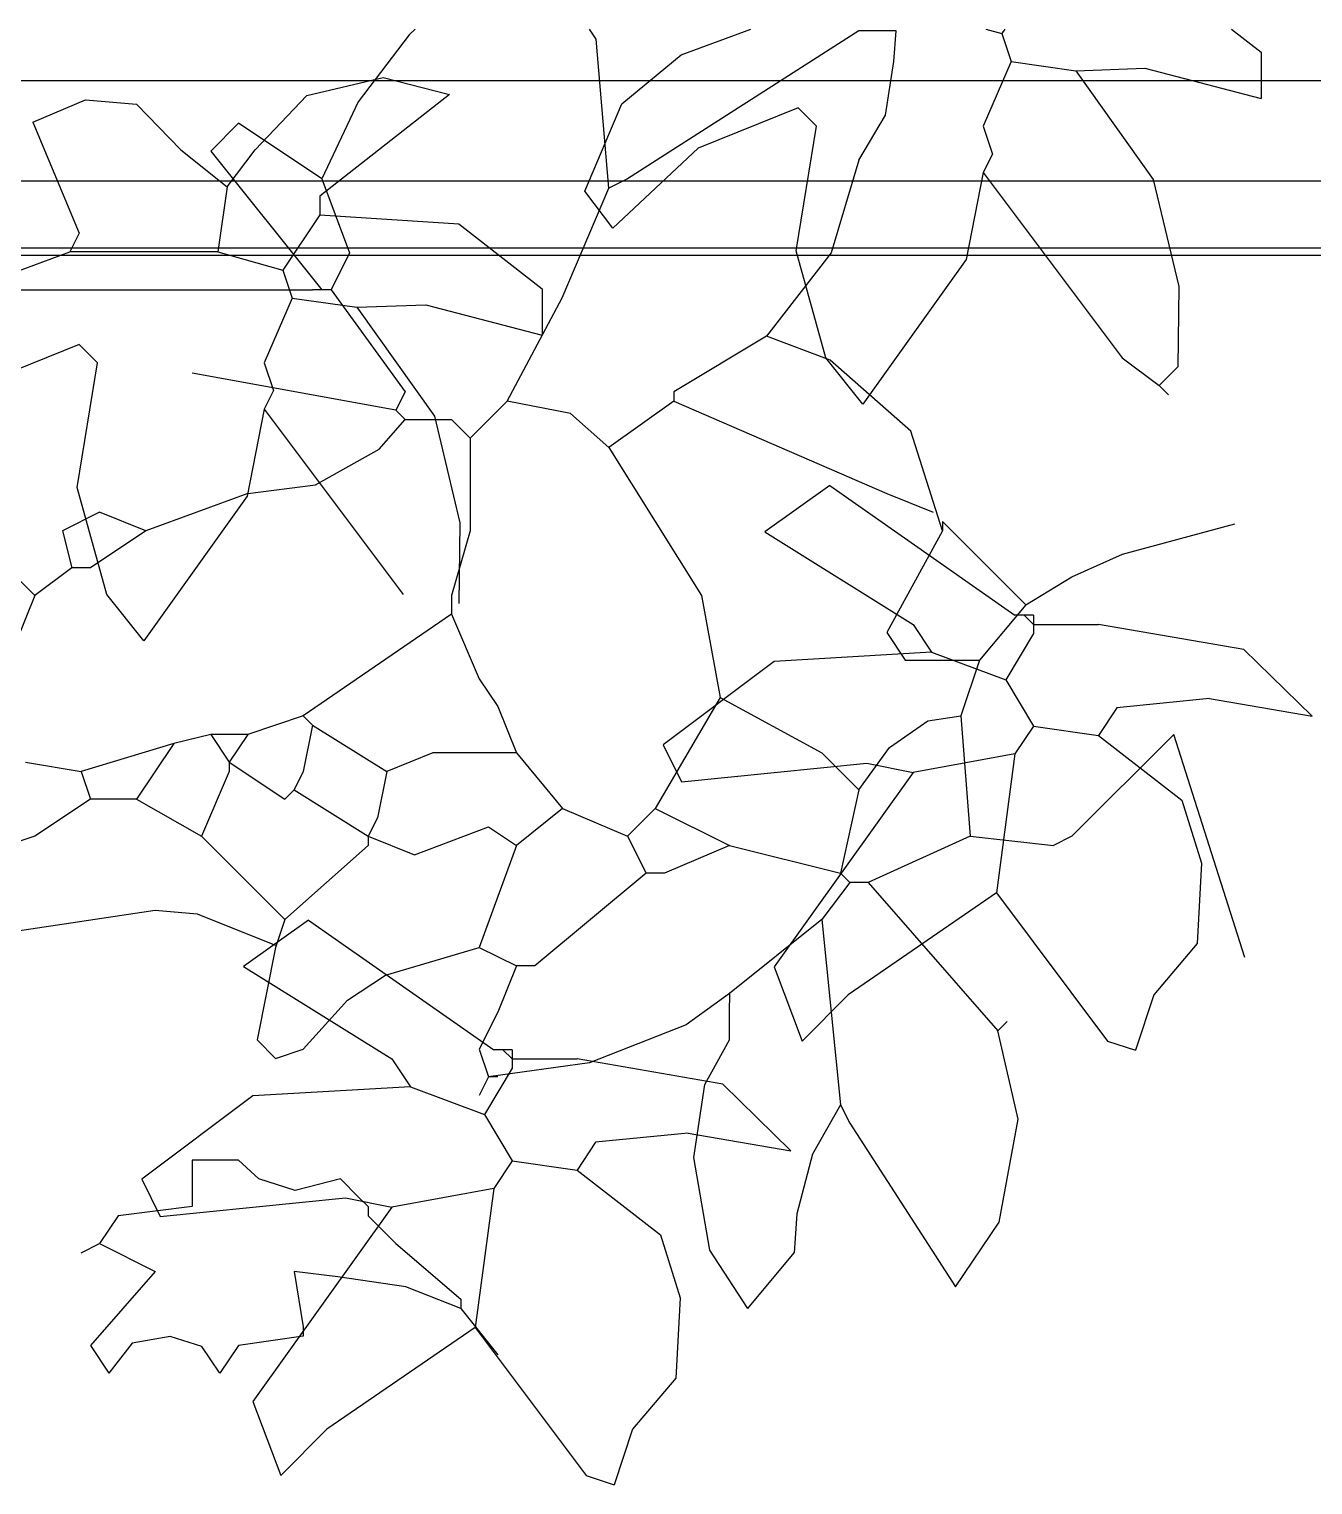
# Model space of a CAD drawing. Header units: millimetres. Extents: x 182 to 305, y 81 to 164.
# Drawn here: x 262.9784 to 263.1703, y 109.4327 to 109.6503 of the extents above; entities that cross this region are included whole.
import ezdxf

# ---------------------------------------------------------------- set-up
doc = ezdxf.new("R2010")
doc.units = ezdxf.units.MM
for name, color, linetype in [('86', 7, 'Continuous'), ('LF', 7, 'Continuous'), ('TIERRA', 7, 'Continuous')]:
    doc.layers.add(name, color=color, linetype=linetype)

msp = doc.modelspace()

# ---------------------------------------------------------------- linework, layer by layer
at = {"layer": '86', "color": 252}
for p, q in [((263.035205, 109.649446, -45.100158), (263.027579, 109.63946, -45.100158)), ((263.035205, 109.649446, -45.100158), (263.027579, 109.63946, -45.100158)), ((263.03613, 109.650307, -45.100158), (263.035205, 109.649446, -45.100158)), ((263.03613, 109.650307, -45.100158), (263.035205, 109.649446, -45.100158)), ((263.063164, 109.64878, -45.100158), (263.062173, 109.650307, -45.100158)), ((263.063164, 109.64878, -45.100158), (263.062173, 109.650307, -45.100158)), ((263.065074, 109.626551, -45.100158), (263.063164, 109.64878, -45.100158)), ((263.065074, 109.626551, -45.100158), (263.063164, 109.64878, -45.100158)), ((263.102434, 109.650071, -45.100158), (263.067843, 109.627933, -45.100158)), ((263.102434, 109.650071, -45.100158), (263.067843, 109.627933, -45.100158)), ((263.075876, 109.646483, -45.100158), (263.086261, 109.650307, -45.100158)), ((263.075876, 109.646483, -45.100158), (263.086261, 109.650307, -45.100158)), ((263.107971, 109.650071, -45.100158), (263.102434, 109.650071, -45.100158)), ((263.107971, 109.650071, -45.100158), (263.102434, 109.650071, -45.100158)), ((263.107646, 109.645451, -45.100158), (263.107971, 109.650071, -45.100158)), ((263.107646, 109.645451, -45.100158), (263.107971, 109.650071, -45.100158)), ((263.121398, 109.650307, -45.100158), (263.123766, 109.649631, -45.100158)), ((263.121398, 109.650307, -45.100158), (263.123766, 109.649631, -45.100158)), ((263.124218, 109.650307, -45.100158), (263.123766, 109.649631, -45.100158)), ((263.124218, 109.650307, -45.100158), (263.123766, 109.649631, -45.100158)), ((263.123766, 109.649631, -45.100158), (263.125153, 109.645479, -45.100158)), ((263.123766, 109.649631, -45.100158), (263.125153, 109.645479, -45.100158)), ((263.158086, 109.650307, -45.100158), (263.162515, 109.646862, -45.100158)), ((263.158086, 109.650307, -45.100158), (263.162515, 109.646862, -45.100158)), ((263.06698, 109.63916, -45.100158), (263.075876, 109.646483, -45.100158)), ((263.06698, 109.63916, -45.100158), (263.075876, 109.646483, -45.100158)), ((263.162515, 109.646862, -45.100158), (263.162515, 109.639945, -45.100158)), ((263.162515, 109.646862, -45.100158), (263.162515, 109.639945, -45.100158)), ((263.106375, 109.637463, -45.100158), (263.107646, 109.645451, -45.100158)), ((263.106375, 109.637463, -45.100158), (263.107646, 109.645451, -45.100158)), ((263.125153, 109.645479, -45.100158), (263.121001, 109.635794, -45.100158)), ((263.125153, 109.645479, -45.100158), (263.121001, 109.635794, -45.100158)), ((263.125153, 109.645479, -45.100158), (263.134838, 109.644097, -45.100158)), ((263.125153, 109.645479, -45.100158), (263.134838, 109.644097, -45.100158)), ((263.134839, 109.644097, -45.100158), (263.145141, 109.644486, -45.100158)), ((263.134839, 109.644097, -45.100158), (263.145141, 109.644486, -45.100158)), ((263.145141, 109.644486, -45.100158), (263.162515, 109.639945, -45.100158)), ((263.145141, 109.644486, -45.100158), (263.162515, 109.639945, -45.100158)), ((263.019922, 109.640407, -45.100158), (263.03136, 109.64307, -45.100158)), ((263.019922, 109.640407, -45.100158), (263.03136, 109.64307, -45.100158)), ((263.03136, 109.64307, -45.100158), (263.041249, 109.640554, -45.100158)), ((263.03136, 109.64307, -45.100158), (263.041249, 109.640554, -45.100158)), ((263.134839, 109.644096, -45.100158), (263.146412, 109.627843, -45.100158)), ((263.134839, 109.644096, -45.100158), (263.146412, 109.627843, -45.100158)), ((263.012189, 109.632251, -45.100158), (263.019922, 109.640407, -45.100158)), ((263.012189, 109.632251, -45.100158), (263.019922, 109.640407, -45.100158)), ((263.041249, 109.640554, -45.100158), (263.021878, 109.625335, -45.100158)), ((263.041249, 109.640554, -45.100158), (263.021878, 109.625335, -45.100158)), ((262.978977, 109.636403, -45.100158), (262.986879, 109.639741, -45.100158)), ((262.978977, 109.636403, -45.100158), (262.986879, 109.639741, -45.100158)), ((262.986879, 109.639741, -45.100158), (262.994504, 109.639075, -45.100158)), ((262.986879, 109.639741, -45.100158), (262.994504, 109.639075, -45.100158)), ((262.994504, 109.639075, -45.100158), (263.001121, 109.632251, -45.100158)), ((262.994504, 109.639075, -45.100158), (263.001121, 109.632251, -45.100158)), ((263.027579, 109.63946, -45.100158), (263.022177, 109.627933, -45.100158)), ((263.027579, 109.63946, -45.100158), (263.022177, 109.627933, -45.100158)), ((263.061495, 109.626105, -45.100158), (263.06698, 109.63916, -45.100158)), ((263.061495, 109.626105, -45.100158), (263.06698, 109.63916, -45.100158)), ((263.093324, 109.63856, -45.100158), (263.078418, 109.632503, -45.100158)), ((263.093324, 109.63856, -45.100158), (263.078418, 109.632503, -45.100158)), ((263.093324, 109.638559, -45.100158), (263.096093, 109.635794, -45.100158)), ((263.093324, 109.638559, -45.100158), (263.096093, 109.635794, -45.100158)), ((262.978977, 109.636403, -45.100158), (262.985898, 109.619797, -45.100158)), ((262.978977, 109.636403, -45.100158), (262.985898, 109.619797, -45.100158)), ((263.009723, 109.636236, -45.100158), (263.005571, 109.632085, -45.100158)), ((263.009723, 109.636236, -45.100158), (263.005571, 109.632085, -45.100158)), ((263.022177, 109.627933, -45.100158), (263.009723, 109.636236, -45.100158)), ((263.022177, 109.627933, -45.100158), (263.009723, 109.636236, -45.100158)), ((263.093034, 109.617192, -45.100158), (263.096093, 109.635794, -45.100158)), ((263.093034, 109.617192, -45.100158), (263.096093, 109.635794, -45.100158)), ((263.102436, 109.630702, -45.100158), (263.106375, 109.637463, -45.100158)), ((263.102436, 109.630702, -45.100158), (263.106375, 109.637463, -45.100158)), ((263.121001, 109.635794, -45.100158), (263.122384, 109.631643, -45.100158)), ((263.121001, 109.635794, -45.100158), (263.122384, 109.631643, -45.100158)), ((263.001121, 109.632251, -45.100158), (263.008038, 109.626717, -45.100158)), ((263.001121, 109.632251, -45.100158), (263.008038, 109.626717, -45.100158)), ((263.005571, 109.632085, -45.100158), (263.022177, 109.611328, -45.100158)), ((263.005571, 109.632085, -45.100158), (263.022177, 109.611328, -45.100158)), ((263.008038, 109.626717, -45.100158), (263.012189, 109.632251, -45.100158)), ((263.008038, 109.626717, -45.100158), (263.012189, 109.632251, -45.100158)), ((263.078418, 109.632503, -45.100158), (263.065646, 109.620571, -45.100158)), ((263.078418, 109.632503, -45.100158), (263.065646, 109.620571, -45.100158)), ((263.122384, 109.631643, -45.100158), (263.121001, 109.628874, -45.100158)), ((263.122384, 109.631643, -45.100158), (263.121001, 109.628874, -45.100158)), ((263.102436, 109.630702, -45.100158), (263.098285, 109.616862, -45.100158)), ((263.102436, 109.630702, -45.100158), (263.098285, 109.616862, -45.100158)), ((263.022177, 109.627933, -45.100158), (263.026329, 109.616862, -45.100158)), ((263.022177, 109.627933, -45.100158), (263.026329, 109.616862, -45.100158)), ((263.067843, 109.627933, -45.100158), (263.065074, 109.626551, -45.100158)), ((263.067843, 109.627933, -45.100158), (263.065074, 109.626551, -45.100158)), ((263.121001, 109.628873, -45.100158), (263.118452, 109.61586, -45.100158)), ((263.121001, 109.628873, -45.100158), (263.118452, 109.61586, -45.100158)), ((263.121001, 109.628874, -45.100158), (263.141758, 109.601196, -45.100158)), ((263.121001, 109.628874, -45.100158), (263.141758, 109.601196, -45.100158)), ((263.146412, 109.627843, -45.100158), (263.150224, 109.611866, -45.100158)), ((263.146412, 109.627843, -45.100158), (263.150224, 109.611866, -45.100158)), ((263.008038, 109.626717, -45.100158), (263.006655, 109.617032, -45.100158)), ((263.008038, 109.626717, -45.100158), (263.006655, 109.617032, -45.100158)), ((263.021878, 109.625335, -45.100158), (263.021878, 109.622566, -45.100158)), ((263.021878, 109.625335, -45.100158), (263.021878, 109.622566, -45.100158)), ((263.058081, 109.610169, -45.100158), (263.065074, 109.626551, -45.100158)), ((263.058081, 109.610169, -45.100158), (263.065074, 109.626551, -45.100158)), ((263.065646, 109.620571, -45.100158), (263.061495, 109.626105, -45.100158)), ((263.065646, 109.620571, -45.100158), (263.061495, 109.626105, -45.100158)), ((263.021878, 109.622566, -45.100158), (263.01634, 109.614263, -45.100158)), ((263.021878, 109.622566, -45.100158), (263.01634, 109.614263, -45.100158)), ((263.021878, 109.622566, -45.100158), (263.042635, 109.621183, -45.100158)), ((263.021878, 109.622566, -45.100158), (263.042635, 109.621183, -45.100158)), ((263.042635, 109.621183, -45.100158), (263.05509, 109.611494, -45.100158)), ((263.042635, 109.621183, -45.100158), (263.05509, 109.611494, -45.100158)), ((262.985898, 109.619797, -45.100158), (262.984516, 109.617032, -45.100158)), ((262.985898, 109.619797, -45.100158), (262.984516, 109.617032, -45.100158)), ((262.968451, 109.611116, -45.100158), (262.984516, 109.617032, -45.100158)), ((262.968451, 109.611116, -45.100158), (262.984516, 109.617032, -45.100158)), ((263.006655, 109.617032, -45.100158), (262.984516, 109.617032, -45.100158)), ((263.006655, 109.617032, -45.100158), (262.984516, 109.617032, -45.100158)), ((263.006655, 109.617032, -45.100158), (263.01634, 109.614263, -45.100158)), ((263.006655, 109.617032, -45.100158), (263.01634, 109.614263, -45.100158)), ((263.026329, 109.616862, -45.100158), (263.02356, 109.611328, -45.100158)), ((263.026329, 109.616862, -45.100158), (263.02356, 109.611328, -45.100158)), ((263.098285, 109.616862, -45.100158), (263.0886, 109.604408, -45.100158)), ((263.098285, 109.616862, -45.100158), (263.0886, 109.604408, -45.100158)), ((263.097475, 109.601196, -45.100158), (263.093034, 109.617192, -45.100158)), ((263.097475, 109.601196, -45.100158), (263.093034, 109.617192, -45.100158)), ((263.01634, 109.614263, -45.100158), (263.017727, 109.610112, -45.100158)), ((263.01634, 109.614263, -45.100158), (263.017727, 109.610112, -45.100158)), ((263.118452, 109.61586, -45.100158), (263.103012, 109.594278, -45.100158)), ((263.118452, 109.61586, -45.100158), (263.103012, 109.594278, -45.100158)), ((263.150224, 109.611866, -45.100158), (263.150061, 109.599814, -45.100158)), ((263.150224, 109.611866, -45.100158), (263.150061, 109.599814, -45.100158)), ((262.97596, 109.611328, -45.100158), (263.020795, 109.611328, -45.100158)), ((262.97596, 109.611328, -45.100158), (263.020795, 109.611328, -45.100158)), ((263.017727, 109.610112, -45.100158), (263.013576, 109.600426, -45.100158)), ((263.017727, 109.610112, -45.100158), (263.013576, 109.600426, -45.100158)), ((263.017727, 109.610112, -45.100158), (263.027412, 109.608729, -45.100158)), ((263.017727, 109.610112, -45.100158), (263.027412, 109.608729, -45.100158)), ((263.022177, 109.611328, -45.100158), (263.020795, 109.611328, -45.100158)), ((263.022177, 109.611328, -45.100158), (263.020795, 109.611328, -45.100158)), ((263.02356, 109.611328, -45.100158), (263.022177, 109.611328, -45.100158)), ((263.02356, 109.611328, -45.100158), (263.022177, 109.611328, -45.100158)), ((263.02356, 109.611328, -45.100158), (263.034631, 109.596105, -45.100158)), ((263.02356, 109.611328, -45.100158), (263.034631, 109.596105, -45.100158)), ((263.049855, 109.594722, -45.100158), (263.058081, 109.610169, -45.100158)), ((263.049855, 109.594722, -45.100158), (263.058081, 109.610169, -45.100158)), ((263.05509, 109.611494, -45.100158), (263.05509, 109.604578, -45.100158)), ((263.05509, 109.611494, -45.100158), (263.05509, 109.604578, -45.100158)), ((263.027413, 109.60873, -45.100158), (263.037715, 109.609118, -45.100158)), ((263.027413, 109.60873, -45.100158), (263.037715, 109.609118, -45.100158)), ((263.027414, 109.608729, -45.100158), (263.038986, 109.592476, -45.100158)), ((263.027414, 109.608729, -45.100158), (263.038986, 109.592476, -45.100158)), ((263.037715, 109.609118, -45.100158), (263.05509, 109.604578, -45.100158)), ((263.037715, 109.609118, -45.100158), (263.05509, 109.604578, -45.100158)), ((262.985898, 109.603192, -45.100158), (262.970993, 109.597136, -45.100158)), ((262.985898, 109.603192, -45.100158), (262.970993, 109.597136, -45.100158)), ((262.985898, 109.603191, -45.100158), (262.988667, 109.600426, -45.100158)), ((262.985898, 109.603191, -45.100158), (262.988667, 109.600426, -45.100158)), ((263.0886, 109.604408, -45.100158), (263.074763, 109.596105, -45.100158)), ((263.0886, 109.604408, -45.100158), (263.074763, 109.596105, -45.100158)), ((263.098114, 109.600849, -45.100158), (263.0886, 109.604408, -45.100158)), ((263.098114, 109.600849, -45.100158), (263.0886, 109.604408, -45.100158)), ((263.103009, 109.59428, -45.100158), (263.097475, 109.601196, -45.100158)), ((263.103009, 109.59428, -45.100158), (263.097475, 109.601196, -45.100158)), ((263.110188, 109.590197, -45.100158), (263.098114, 109.600849, -45.100158)), ((263.110188, 109.590197, -45.100158), (263.098114, 109.600849, -45.100158)), ((263.141758, 109.601196, -45.100158), (263.147292, 109.597045, -45.100158)), ((263.141758, 109.601196, -45.100158), (263.147292, 109.597045, -45.100158)), ((262.985608, 109.581824, -45.100158), (262.988667, 109.600426, -45.100158)), ((262.985608, 109.581824, -45.100158), (262.988667, 109.600426, -45.100158)), ((263.033249, 109.59334, -45.100158), (263.002802, 109.598874, -45.100158)), ((263.033249, 109.59334, -45.100158), (263.002802, 109.598874, -45.100158)), ((263.013576, 109.600426, -45.100158), (263.014958, 109.596275, -45.100158)), ((263.013576, 109.600426, -45.100158), (263.014958, 109.596275, -45.100158)), ((263.150061, 109.599814, -45.100158), (263.147292, 109.597045, -45.100158)), ((263.150061, 109.599814, -45.100158), (263.147292, 109.597045, -45.100158)), ((263.147292, 109.597045, -45.100158), (263.148675, 109.595662, -45.100158)), ((263.147292, 109.597045, -45.100158), (263.148675, 109.595662, -45.100158)), ((263.014958, 109.596275, -45.100158), (263.013576, 109.593506, -45.100158)), ((263.014958, 109.596275, -45.100158), (263.013576, 109.593506, -45.100158)), ((263.034631, 109.596105, -45.100158), (263.033249, 109.59334, -45.100158)), ((263.034631, 109.596105, -45.100158), (263.033249, 109.59334, -45.100158)), ((263.049855, 109.594722, -45.100158), (263.044317, 109.589188, -45.100158)), ((263.049855, 109.594722, -45.100158), (263.044317, 109.589188, -45.100158)), ((263.059352, 109.59286, -45.100158), (263.049855, 109.594722, -45.100158)), ((263.059352, 109.59286, -45.100158), (263.049855, 109.594722, -45.100158)), ((263.074763, 109.594722, -45.100158), (263.065074, 109.587802, -45.100158)), ((263.074763, 109.594722, -45.100158), (263.065074, 109.587802, -45.100158)), ((263.074763, 109.596105, -45.100158), (263.074763, 109.594722, -45.100158)), ((263.074763, 109.596105, -45.100158), (263.074763, 109.594722, -45.100158)), ((263.074763, 109.594722, -45.100158), (263.106588, 109.580886, -45.100158)), ((263.074763, 109.594722, -45.100158), (263.106588, 109.580886, -45.100158)), ((263.013575, 109.593505, -45.100158), (263.011026, 109.580493, -45.100158)), ((263.013575, 109.593505, -45.100158), (263.011026, 109.580493, -45.100158)), ((263.013576, 109.593506, -45.100158), (263.034332, 109.565828, -45.100158)), ((263.013576, 109.593506, -45.100158), (263.034332, 109.565828, -45.100158)), ((263.033249, 109.59334, -45.100158), (263.034631, 109.591953, -45.100158)), ((263.033249, 109.59334, -45.100158), (263.034631, 109.591953, -45.100158)), ((263.038986, 109.592476, -45.100158), (263.042798, 109.576499, -45.100158)), ((263.038986, 109.592476, -45.100158), (263.042798, 109.576499, -45.100158)), ((263.065074, 109.587802, -45.100158), (263.059352, 109.59286, -45.100158)), ((263.065074, 109.587802, -45.100158), (263.059352, 109.59286, -45.100158)), ((263.030756, 109.587535, -45.100158), (263.034631, 109.591953, -45.100158)), ((263.030756, 109.587535, -45.100158), (263.034631, 109.591953, -45.100158)), ((263.034631, 109.591953, -45.100158), (263.041552, 109.591953, -45.100158)), ((263.034631, 109.591953, -45.100158), (263.041552, 109.591953, -45.100158)), ((263.041552, 109.591953, -45.100158), (263.044317, 109.589188, -45.100158)), ((263.041552, 109.591953, -45.100158), (263.044317, 109.589188, -45.100158)), ((263.114891, 109.575348, -45.100158), (263.110188, 109.590197, -45.100158)), ((263.114891, 109.575348, -45.100158), (263.110188, 109.590197, -45.100158)), ((263.044317, 109.589188, -45.100158), (263.044317, 109.575348, -45.100158)), ((263.044317, 109.589188, -45.100158), (263.044317, 109.575348, -45.100158)), ((263.065074, 109.587802, -45.100158), (263.078915, 109.565662, -45.100158)), ((263.065074, 109.587802, -45.100158), (263.078915, 109.565662, -45.100158)), ((263.021225, 109.582209, -45.100158), (263.030756, 109.587535, -45.100158)), ((263.021225, 109.582209, -45.100158), (263.030756, 109.587535, -45.100158)), ((262.990049, 109.565828, -45.100158), (262.985608, 109.581824, -45.100158)), ((262.990049, 109.565828, -45.100158), (262.985608, 109.581824, -45.100158)), ((263.011105, 109.580886, -45.100158), (263.021225, 109.582209, -45.100158)), ((263.011105, 109.580886, -45.100158), (263.021225, 109.582209, -45.100158)), ((263.098075, 109.582109, -45.100158), (263.088386, 109.575193, -45.100158)), ((263.098075, 109.582109, -45.100158), (263.088386, 109.575193, -45.100158)), ((263.098075, 109.582109, -45.100158), (263.125748, 109.562739, -45.100158)), ((263.098075, 109.582109, -45.100158), (263.125748, 109.562739, -45.100158)), ((263.011026, 109.580493, -45.100158), (262.995586, 109.55891, -45.100158)), ((263.011026, 109.580493, -45.100158), (262.995586, 109.55891, -45.100158)), ((263.011105, 109.580886, -45.100158), (262.995886, 109.575348, -45.100158)), ((263.011105, 109.580886, -45.100158), (262.995886, 109.575348, -45.100158)), ((263.106588, 109.580886, -45.100158), (263.113508, 109.578117, -45.100158)), ((263.106588, 109.580886, -45.100158), (263.113508, 109.578117, -45.100158)), ((262.988966, 109.578117, -45.100158), (262.983432, 109.575348, -45.100158)), ((262.988966, 109.578117, -45.100158), (262.983432, 109.575348, -45.100158)), ((262.995886, 109.575348, -45.100158), (262.988966, 109.578117, -45.100158)), ((262.995886, 109.575348, -45.100158), (262.988966, 109.578117, -45.100158)), ((262.983432, 109.575348, -45.100158), (262.984814, 109.569814, -45.100158)), ((262.983432, 109.575348, -45.100158), (262.984814, 109.569814, -45.100158)), ((262.995886, 109.575348, -45.100158), (262.987583, 109.569814, -45.100158)), ((262.995886, 109.575348, -45.100158), (262.987583, 109.569814, -45.100158)), ((263.044317, 109.575348, -45.100158), (263.041552, 109.565662, -45.100158)), ((263.044317, 109.575348, -45.100158), (263.041552, 109.565662, -45.100158)), ((263.042798, 109.576499, -45.100158), (263.042635, 109.564446, -45.100158)), ((263.042798, 109.576499, -45.100158), (263.042635, 109.564446, -45.100158)), ((263.088386, 109.575193, -45.100158), (263.110529, 109.561352, -45.100158)), ((263.088386, 109.575193, -45.100158), (263.110529, 109.561352, -45.100158)), ((263.114891, 109.575348, -45.100158), (263.106588, 109.560129, -45.100158)), ((263.114891, 109.575348, -45.100158), (263.106588, 109.560129, -45.100158)), ((263.114891, 109.576734, -45.100158), (263.114891, 109.575348, -45.100158)), ((263.114891, 109.576734, -45.100158), (263.127345, 109.56428, -45.100158)), ((263.114891, 109.576734, -45.100158), (263.114891, 109.575348, -45.100158)), ((263.114891, 109.576734, -45.100158), (263.127345, 109.56428, -45.100158)), ((263.141812, 109.571822, -45.100158), (263.158588, 109.576349, -45.100158)), ((263.141812, 109.571822, -45.100158), (263.158588, 109.576349, -45.100158)), ((262.970978, 109.573965, -45.100158), (262.979281, 109.565662, -45.100158)), ((262.970978, 109.573965, -45.100158), (262.979281, 109.565662, -45.100158)), ((263.134265, 109.568431, -45.100158), (263.141812, 109.571822, -45.100158)), ((263.134265, 109.568431, -45.100158), (263.141812, 109.571822, -45.100158)), ((262.984814, 109.569814, -45.100158), (262.979281, 109.565662, -45.100158)), ((262.984814, 109.569814, -45.100158), (262.979281, 109.565662, -45.100158)), ((262.987583, 109.569814, -45.100158), (262.984814, 109.569814, -45.100158)), ((262.987583, 109.569814, -45.100158), (262.984814, 109.569814, -45.100158)), ((263.127345, 109.56428, -45.100158), (263.134265, 109.568431, -45.100158)), ((263.127345, 109.56428, -45.100158), (263.134265, 109.568431, -45.100158)), ((262.979281, 109.565662, -45.100158), (262.976512, 109.558742, -45.100158)), ((262.979281, 109.565662, -45.100158), (262.976512, 109.558742, -45.100158)), ((262.995583, 109.558912, -45.100158), (262.990049, 109.565828, -45.100158)), ((262.995583, 109.558912, -45.100158), (262.990049, 109.565828, -45.100158)), ((263.041552, 109.565662, -45.100158), (263.041552, 109.562893, -45.100158)), ((263.041552, 109.565662, -45.100158), (263.041552, 109.562893, -45.100158)), ((263.078915, 109.565662, -45.100158), (263.081679, 109.550439, -45.100158)), ((263.078915, 109.565662, -45.100158), (263.081679, 109.550439, -45.100158)), ((263.127345, 109.56428, -45.100158), (263.120429, 109.555977, -45.100158)), ((263.127345, 109.56428, -45.100158), (263.120429, 109.555977, -45.100158)), ((263.041552, 109.562893, -45.100158), (263.019408, 109.547674, -45.100158)), ((263.041552, 109.562893, -45.100158), (263.019408, 109.547674, -45.100158)), ((263.041552, 109.562893, -45.100158), (263.045703, 109.553208, -45.100158)), ((263.041552, 109.562893, -45.100158), (263.045703, 109.553208, -45.100158)), ((263.127135, 109.562739, -45.100158), (263.125748, 109.562739, -45.100158)), ((263.127135, 109.562739, -45.100158), (263.125748, 109.562739, -45.100158)), ((263.128517, 109.562739, -45.100158), (263.127135, 109.562739, -45.100158)), ((263.127135, 109.562739, -45.100158), (263.128517, 109.561352, -45.100158)), ((263.128517, 109.562739, -45.100158), (263.127135, 109.562739, -45.100158)), ((263.127135, 109.562739, -45.100158), (263.128517, 109.561352, -45.100158)), ((263.128517, 109.562739, -45.100158), (263.128517, 109.561352, -45.100158)), ((263.128517, 109.562739, -45.100158), (263.128517, 109.561352, -45.100158)), ((263.106588, 109.560129, -45.100158), (263.109357, 109.555977, -45.100158)), ((263.106588, 109.560129, -45.100158), (263.109357, 109.555977, -45.100158)), ((263.110529, 109.561352, -45.100158), (263.113294, 109.557201, -45.100158)), ((263.110529, 109.561352, -45.100158), (263.113294, 109.557201, -45.100158)), ((263.128517, 109.55997, -45.100158), (263.124366, 109.553049, -45.100158)), ((263.128517, 109.55997, -45.100158), (263.124366, 109.553049, -45.100158)), ((263.128517, 109.561352, -45.100158), (263.138203, 109.561352, -45.100158)), ((263.128517, 109.561352, -45.100158), (263.128517, 109.55997, -45.100158)), ((263.128517, 109.561352, -45.100158), (263.138203, 109.561352, -45.100158)), ((263.128517, 109.561352, -45.100158), (263.128517, 109.55997, -45.100158)), ((263.159964, 109.557608, -45.100158), (263.138203, 109.561352, -45.100158)), ((263.159964, 109.557608, -45.100158), (263.138203, 109.561352, -45.100158)), ((263.113294, 109.557201, -45.100158), (263.089772, 109.555818, -45.100158)), ((263.113294, 109.557201, -45.100158), (263.089772, 109.555818, -45.100158)), ((263.113294, 109.557201, -45.100158), (263.124366, 109.553049, -45.100158)), ((263.113294, 109.557201, -45.100158), (263.124366, 109.553049, -45.100158)), ((263.170131, 109.547622, -45.100158), (263.159964, 109.557608, -45.100158)), ((263.170131, 109.547622, -45.100158), (263.159964, 109.557608, -45.100158)), ((263.089772, 109.555818, -45.100158), (263.073167, 109.543364, -45.100158)), ((263.089772, 109.555818, -45.100158), (263.073167, 109.543364, -45.100158)), ((263.109357, 109.555977, -45.100158), (263.120429, 109.555977, -45.100158)), ((263.109357, 109.555977, -45.100158), (263.120429, 109.555977, -45.100158)), ((263.120429, 109.555977, -45.100158), (263.11766, 109.547674, -45.100158)), ((263.120429, 109.555977, -45.100158), (263.11766, 109.547674, -45.100158)), ((263.045703, 109.553208, -45.100158), (263.048468, 109.549057, -45.100158)), ((263.045703, 109.553208, -45.100158), (263.048468, 109.549057, -45.100158)), ((263.124366, 109.553049, -45.100158), (263.128517, 109.546133, -45.100158)), ((263.124366, 109.553049, -45.100158), (263.128517, 109.546133, -45.100158)), ((263.048468, 109.549057, -45.100158), (263.051237, 109.542136, -45.100158)), ((263.048468, 109.549057, -45.100158), (263.051237, 109.542136, -45.100158)), ((263.081679, 109.550439, -45.100158), (263.071994, 109.533833, -45.100158)), ((263.081679, 109.550439, -45.100158), (263.071994, 109.533833, -45.100158)), ((263.081679, 109.550439, -45.100158), (263.096903, 109.542136, -45.100158)), ((263.081679, 109.550439, -45.100158), (263.096903, 109.542136, -45.100158)), ((263.140972, 109.548898, -45.100158), (263.138203, 109.544746, -45.100158)), ((263.140972, 109.548898, -45.100158), (263.138203, 109.544746, -45.100158)), ((263.154808, 109.550284, -45.100158), (263.140972, 109.548898, -45.100158)), ((263.154808, 109.550284, -45.100158), (263.140972, 109.548898, -45.100158)), ((263.154808, 109.550284, -45.100158), (263.170131, 109.547622, -45.100158)), ((263.154808, 109.550284, -45.100158), (263.170131, 109.547622, -45.100158)), ((263.019408, 109.547674, -45.100158), (263.011105, 109.544905, -45.100158)), ((263.019408, 109.547674, -45.100158), (263.011105, 109.544905, -45.100158)), ((263.019408, 109.547674, -45.100158), (263.020795, 109.546288, -45.100158)), ((263.019408, 109.547674, -45.100158), (263.020795, 109.546288, -45.100158)), ((263.107011, 109.542932, -45.100158), (263.11273, 109.546926, -45.100158)), ((263.107011, 109.542932, -45.100158), (263.11273, 109.546926, -45.100158)), ((263.11273, 109.546926, -45.100158), (263.11766, 109.547674, -45.100158)), ((263.11273, 109.546926, -45.100158), (263.11766, 109.547674, -45.100158)), ((263.11766, 109.547674, -45.100158), (263.119042, 109.529682, -45.100158)), ((263.11766, 109.547674, -45.100158), (263.119042, 109.529682, -45.100158)), ((263.005571, 109.544905, -45.100158), (263.000038, 109.543523, -45.100158)), ((263.005571, 109.544905, -45.100158), (263.000038, 109.543523, -45.100158)), ((263.011105, 109.544905, -45.100158), (263.005571, 109.544905, -45.100158)), ((263.005571, 109.544905, -45.100158), (263.00834, 109.540754, -45.100158)), ((263.011105, 109.544905, -45.100158), (263.005571, 109.544905, -45.100158)), ((263.005571, 109.544905, -45.100158), (263.00834, 109.540754, -45.100158)), ((263.011105, 109.544905, -45.100158), (263.00834, 109.540754, -45.100158)), ((263.011105, 109.544905, -45.100158), (263.00834, 109.540754, -45.100158)), ((263.020795, 109.546288, -45.100158), (263.019408, 109.539371, -45.100158)), ((263.020795, 109.546288, -45.100158), (263.019408, 109.539371, -45.100158)), ((263.020795, 109.546288, -45.100158), (263.031862, 109.539371, -45.100158)), ((263.020795, 109.546288, -45.100158), (263.031862, 109.539371, -45.100158)), ((263.128517, 109.546133, -45.100158), (263.125748, 109.541982, -45.100158)), ((263.128517, 109.546133, -45.100158), (263.125748, 109.541982, -45.100158)), ((263.128517, 109.546133, -45.100158), (263.138203, 109.544746, -45.100158)), ((263.128517, 109.546133, -45.100158), (263.138203, 109.544746, -45.100158)), ((263.149488, 109.544905, -45.100158), (263.134265, 109.529682, -45.100158)), ((263.149488, 109.544905, -45.100158), (263.134265, 109.529682, -45.100158)), ((263.138203, 109.544746, -45.100158), (263.150657, 109.535061, -45.100158)), ((263.138203, 109.544746, -45.100158), (263.150657, 109.535061, -45.100158)), ((263.160103, 109.511542, -45.100158), (263.149488, 109.544905, -45.100158)), ((263.160103, 109.511542, -45.100158), (263.149488, 109.544905, -45.100158)), ((263.000038, 109.543523, -45.100158), (262.986197, 109.539371, -45.100158)), ((263.000038, 109.543523, -45.100158), (262.986197, 109.539371, -45.100158)), ((263.000038, 109.543523, -45.100158), (262.9945, 109.53522, -45.100158)), ((263.000038, 109.543523, -45.100158), (262.9945, 109.53522, -45.100158)), ((263.038783, 109.542136, -45.100158), (263.031862, 109.539371, -45.100158)), ((263.038783, 109.542136, -45.100158), (263.031862, 109.539371, -45.100158)), ((263.051237, 109.542136, -45.100158), (263.038783, 109.542136, -45.100158)), ((263.051237, 109.542136, -45.100158), (263.038783, 109.542136, -45.100158)), ((263.051237, 109.542136, -45.100158), (263.058157, 109.533833, -45.100158)), ((263.051237, 109.542136, -45.100158), (263.058157, 109.533833, -45.100158)), ((263.073167, 109.543364, -45.100158), (263.075932, 109.53783, -45.100158)), ((263.073167, 109.543364, -45.100158), (263.075932, 109.53783, -45.100158)), ((263.096903, 109.542136, -45.100158), (263.102436, 109.536602, -45.100158)), ((263.096903, 109.542136, -45.100158), (263.102436, 109.536602, -45.100158)), ((263.102436, 109.536602, -45.100158), (263.107011, 109.542932, -45.100158)), ((263.102436, 109.536602, -45.100158), (263.107011, 109.542932, -45.100158)), ((263.125748, 109.541982, -45.100158), (263.110529, 109.539213, -45.100158)), ((263.125748, 109.541982, -45.100158), (263.110529, 109.539213, -45.100158)), ((263.125748, 109.541982, -45.100158), (263.122984, 109.521225, -45.100158)), ((263.125748, 109.541982, -45.100158), (263.122984, 109.521225, -45.100158)), ((262.977894, 109.540754, -45.100158), (262.986197, 109.539371, -45.100158)), ((262.977894, 109.540754, -45.100158), (262.986197, 109.539371, -45.100158)), ((263.00834, 109.540754, -45.100158), (263.00834, 109.539371, -45.100158)), ((263.00834, 109.540754, -45.100158), (263.016643, 109.53522, -45.100158)), ((263.00834, 109.540754, -45.100158), (263.00834, 109.539371, -45.100158)), ((263.00834, 109.540754, -45.100158), (263.016643, 109.53522, -45.100158)), ((263.075932, 109.53783, -45.100158), (263.103609, 109.540595, -45.100158)), ((263.075932, 109.53783, -45.100158), (263.103609, 109.540595, -45.100158)), ((263.103609, 109.540595, -45.100158), (263.110529, 109.539213, -45.100158)), ((263.103609, 109.540595, -45.100158), (263.110529, 109.539213, -45.100158)), ((262.986197, 109.539371, -45.100158), (262.987583, 109.53522, -45.100158)), ((262.986197, 109.539371, -45.100158), (262.987583, 109.53522, -45.100158)), ((263.00834, 109.539371, -45.100158), (263.004189, 109.529682, -45.100158)), ((263.00834, 109.539371, -45.100158), (263.004189, 109.529682, -45.100158)), ((263.019408, 109.539371, -45.100158), (263.018026, 109.536602, -45.100158)), ((263.019408, 109.539371, -45.100158), (263.018026, 109.536602, -45.100158)), ((263.031862, 109.539371, -45.100158), (263.03048, 109.532451, -45.100158)), ((263.031862, 109.539371, -45.100158), (263.03048, 109.532451, -45.100158)), ((263.110529, 109.539213, -45.100158), (263.089772, 109.510153, -45.100158)), ((263.110529, 109.539213, -45.100158), (263.089772, 109.510153, -45.100158)), ((263.016643, 109.53522, -45.100158), (263.018026, 109.536602, -45.100158)), ((263.016643, 109.53522, -45.100158), (263.018026, 109.536602, -45.100158)), ((263.018026, 109.536602, -45.100158), (263.029098, 109.529682, -45.100158)), ((263.018026, 109.536602, -45.100158), (263.029098, 109.529682, -45.100158)), ((263.102436, 109.536602, -45.100158), (263.099672, 109.524148, -45.100158)), ((263.102436, 109.536602, -45.100158), (263.099672, 109.524148, -45.100158)), ((262.987583, 109.53522, -45.100158), (262.979281, 109.529682, -45.100158)), ((262.987583, 109.53522, -45.100158), (262.979281, 109.529682, -45.100158)), ((262.9945, 109.53522, -45.100158), (262.987583, 109.53522, -45.100158)), ((262.9945, 109.53522, -45.100158), (262.987583, 109.53522, -45.100158)), ((262.9945, 109.53522, -45.100158), (263.004189, 109.529682, -45.100158)), ((262.9945, 109.53522, -45.100158), (263.004189, 109.529682, -45.100158)), ((263.058157, 109.533833, -45.100158), (263.051237, 109.5283, -45.100158)), ((263.058157, 109.533833, -45.100158), (263.051237, 109.5283, -45.100158)), ((263.058157, 109.533833, -45.100158), (263.067843, 109.529682, -45.100158)), ((263.058157, 109.533833, -45.100158), (263.067843, 109.529682, -45.100158)), ((263.071994, 109.533833, -45.100158), (263.067843, 109.529682, -45.100158)), ((263.071994, 109.533833, -45.100158), (263.067843, 109.529682, -45.100158)), ((263.071994, 109.533833, -45.100158), (263.083066, 109.5283, -45.100158)), ((263.071994, 109.533833, -45.100158), (263.083066, 109.5283, -45.100158)), ((263.150657, 109.535061, -45.100158), (263.153609, 109.525654, -45.100158)), ((263.150657, 109.535061, -45.100158), (263.153609, 109.525654, -45.100158)), ((263.03048, 109.532451, -45.100158), (263.029098, 109.529682, -45.100158)), ((263.03048, 109.532451, -45.100158), (263.029098, 109.529682, -45.100158)), ((262.979281, 109.529682, -45.100158), (262.975129, 109.5283, -45.100158)), ((262.979281, 109.529682, -45.100158), (262.975129, 109.5283, -45.100158)), ((263.004189, 109.529682, -45.100158), (263.016643, 109.517228, -45.100158)), ((263.004189, 109.529682, -45.100158), (263.016643, 109.517228, -45.100158)), ((263.029098, 109.529682, -45.100158), (263.029098, 109.5283, -45.100158)), ((263.029098, 109.529682, -45.100158), (263.036014, 109.526917, -45.100158)), ((263.029098, 109.529682, -45.100158), (263.029098, 109.5283, -45.100158)), ((263.029098, 109.529682, -45.100158), (263.036014, 109.526917, -45.100158)), ((263.036014, 109.526917, -45.100158), (263.047086, 109.531069, -45.100158)), ((263.036014, 109.526917, -45.100158), (263.047086, 109.531069, -45.100158)), ((263.047086, 109.531069, -45.100158), (263.051237, 109.5283, -45.100158)), ((263.047086, 109.531069, -45.100158), (263.051237, 109.5283, -45.100158)), ((263.067843, 109.529682, -45.100158), (263.070612, 109.524148, -45.100158)), ((263.067843, 109.529682, -45.100158), (263.070612, 109.524148, -45.100158)), ((263.119042, 109.529682, -45.100158), (263.103823, 109.522766, -45.100158)), ((263.119042, 109.529682, -45.100158), (263.103823, 109.522766, -45.100158)), ((263.119042, 109.529682, -45.100158), (263.131496, 109.5283, -45.100158)), ((263.119042, 109.529682, -45.100158), (263.131496, 109.5283, -45.100158)), ((263.134265, 109.529682, -45.100158), (263.131496, 109.5283, -45.100158)), ((263.134265, 109.529682, -45.100158), (263.131496, 109.5283, -45.100158)), ((263.029098, 109.5283, -45.100158), (263.016643, 109.517228, -45.100158)), ((263.029098, 109.5283, -45.100158), (263.016643, 109.517228, -45.100158)), ((263.051237, 109.5283, -45.100158), (263.045703, 109.513076, -45.100158)), ((263.051237, 109.5283, -45.100158), (263.045703, 109.513076, -45.100158)), ((263.083066, 109.5283, -45.100158), (263.073377, 109.524148, -45.100158)), ((263.083066, 109.5283, -45.100158), (263.073377, 109.524148, -45.100158)), ((263.083066, 109.5283, -45.100158), (263.099672, 109.524148, -45.100158)), ((263.083066, 109.5283, -45.100158), (263.099672, 109.524148, -45.100158)), ((263.153609, 109.525654, -45.100158), (263.152974, 109.513671, -45.100158)), ((263.153609, 109.525654, -45.100158), (263.152974, 109.513671, -45.100158)), ((263.070612, 109.524148, -45.100158), (263.054006, 109.510312, -45.100158)), ((263.070612, 109.524148, -45.100158), (263.054006, 109.510312, -45.100158)), ((263.073377, 109.524148, -45.100158), (263.070612, 109.524148, -45.100158)), ((263.073377, 109.524148, -45.100158), (263.070612, 109.524148, -45.100158)), ((263.101054, 109.522766, -45.100158), (263.096903, 109.517228, -45.100158)), ((263.101054, 109.522766, -45.100158), (263.096903, 109.517228, -45.100158)), ((263.099672, 109.524148, -45.100158), (263.101054, 109.522766, -45.100158)), ((263.099672, 109.524148, -45.100158), (263.101054, 109.522766, -45.100158)), ((263.103823, 109.522766, -45.100158), (263.101054, 109.522766, -45.100158)), ((263.103823, 109.522766, -45.100158), (263.101054, 109.522766, -45.100158)), ((263.103823, 109.522766, -45.100158), (263.123193, 109.500622, -45.100158)), ((263.103823, 109.522766, -45.100158), (263.123193, 109.500622, -45.100158)), ((263.122984, 109.521225, -45.100158), (263.10084, 109.506001, -45.100158)), ((263.122984, 109.521225, -45.100158), (263.10084, 109.506001, -45.100158)), ((263.122984, 109.521225, -45.100158), (263.139589, 109.499081, -45.100158)), ((263.122984, 109.521225, -45.100158), (263.139589, 109.499081, -45.100158)), ((262.969591, 109.514463, -45.100158), (262.997269, 109.518614, -45.100158)), ((262.969591, 109.514463, -45.100158), (262.997269, 109.518614, -45.100158)), ((262.997269, 109.518614, -45.100158), (263.003544, 109.518086, -45.100158)), ((262.997269, 109.518614, -45.100158), (263.003544, 109.518086, -45.100158)), ((263.003544, 109.518086, -45.100158), (263.015364, 109.51338, -45.100158)), ((263.003544, 109.518086, -45.100158), (263.015364, 109.51338, -45.100158)), ((263.020181, 109.517157, -45.100158), (263.010491, 109.510241, -45.100158)), ((263.020181, 109.517157, -45.100158), (263.010491, 109.510241, -45.100158)), ((263.016643, 109.517228, -45.100158), (263.015257, 109.513076, -45.100158)), ((263.016643, 109.517228, -45.100158), (263.015257, 109.513076, -45.100158)), ((263.020181, 109.517157, -45.100158), (263.047854, 109.497787, -45.100158)), ((263.020181, 109.517157, -45.100158), (263.047854, 109.497787, -45.100158)), ((263.096903, 109.517228, -45.100158), (263.083066, 109.50616, -45.100158)), ((263.096903, 109.517228, -45.100158), (263.083066, 109.50616, -45.100158)), ((263.096903, 109.517228, -45.100158), (263.099672, 109.489554, -45.100158)), ((263.096903, 109.517228, -45.100158), (263.099672, 109.489554, -45.100158)), ((263.015257, 109.513076, -45.100158), (263.012492, 109.49924, -45.100158)), ((263.015257, 109.513076, -45.100158), (263.012492, 109.49924, -45.100158)), ((263.031675, 109.508923, -45.100158), (263.045703, 109.513076, -45.100158)), ((263.031675, 109.508923, -45.100158), (263.045703, 109.513076, -45.100158)), ((263.045703, 109.513076, -45.100158), (263.051237, 109.510312, -45.100158)), ((263.045703, 109.513076, -45.100158), (263.051237, 109.510312, -45.100158)), ((263.152974, 109.513671, -45.100158), (263.146506, 109.506001, -45.100158)), ((263.152974, 109.513671, -45.100158), (263.146506, 109.506001, -45.100158)), ((263.010491, 109.510241, -45.100158), (263.032635, 109.4964, -45.100158)), ((263.010491, 109.510241, -45.100158), (263.032635, 109.4964, -45.100158)), ((263.051237, 109.510312, -45.100158), (263.048468, 109.503391, -45.100158)), ((263.051237, 109.510312, -45.100158), (263.048468, 109.503391, -45.100158)), ((263.054006, 109.510312, -45.100158), (263.051237, 109.510312, -45.100158)), ((263.054006, 109.510312, -45.100158), (263.051237, 109.510312, -45.100158)), ((263.089772, 109.510153, -45.100158), (263.093924, 109.499081, -45.100158)), ((263.089772, 109.510153, -45.100158), (263.093924, 109.499081, -45.100158)), ((263.026002, 109.505208, -45.100158), (263.031675, 109.508923, -45.100158)), ((263.026002, 109.505208, -45.100158), (263.031675, 109.508923, -45.100158)), ((263.019408, 109.497857, -45.100158), (263.026002, 109.505208, -45.100158)), ((263.019408, 109.497857, -45.100158), (263.026002, 109.505208, -45.100158)), ((263.083066, 109.50616, -45.100158), (263.07659, 109.501493, -45.100158)), ((263.083066, 109.50616, -45.100158), (263.07659, 109.501493, -45.100158)), ((263.083066, 109.50616, -45.100158), (263.083066, 109.504774, -45.100158)), ((263.083066, 109.50616, -45.100158), (263.083066, 109.504774, -45.100158)), ((263.10084, 109.506001, -45.100158), (263.093924, 109.499081, -45.100158)), ((263.10084, 109.506001, -45.100158), (263.093924, 109.499081, -45.100158)), ((263.146506, 109.506001, -45.100158), (263.143741, 109.497698, -45.100158)), ((263.146506, 109.506001, -45.100158), (263.143741, 109.497698, -45.100158)), ((263.048468, 109.503391, -45.100158), (263.045703, 109.497857, -45.100158)), ((263.048468, 109.503391, -45.100158), (263.045703, 109.497857, -45.100158)), ((263.083066, 109.49924, -45.100158), (263.083066, 109.504774, -45.100158)), ((263.083066, 109.49924, -45.100158), (263.083066, 109.504774, -45.100158)), ((263.07659, 109.501493, -45.100158), (263.06217, 109.495797, -45.100158)), ((263.07659, 109.501493, -45.100158), (263.06217, 109.495797, -45.100158)), ((263.12458, 109.502009, -45.100158), (263.123193, 109.500622, -45.100158)), ((263.12458, 109.502009, -45.100158), (263.123193, 109.500622, -45.100158)), ((263.012492, 109.49924, -45.100158), (263.015257, 109.496471, -45.100158)), ((263.012492, 109.49924, -45.100158), (263.015257, 109.496471, -45.100158)), ((263.079427, 109.492578, -45.100158), (263.083066, 109.49924, -45.100158)), ((263.079427, 109.492578, -45.100158), (263.083066, 109.49924, -45.100158)), ((263.126233, 109.487377, -45.100158), (263.123193, 109.500622, -45.100158)), ((263.126233, 109.487377, -45.100158), (263.123193, 109.500622, -45.100158)), ((263.139589, 109.499081, -45.100158), (263.143741, 109.497698, -45.100158)), ((263.139589, 109.499081, -45.100158), (263.143741, 109.497698, -45.100158)), ((263.015257, 109.496471, -45.100158), (263.019408, 109.497857, -45.100158)), ((263.015257, 109.496471, -45.100158), (263.019408, 109.497857, -45.100158)), ((263.032635, 109.4964, -45.100158), (263.0354, 109.492249, -45.100158)), ((263.032635, 109.4964, -45.100158), (263.0354, 109.492249, -45.100158)), ((263.045703, 109.497857, -45.100158), (263.047086, 109.493706, -45.100158)), ((263.045703, 109.497857, -45.100158), (263.047086, 109.493706, -45.100158)), ((263.049241, 109.497787, -45.100158), (263.047854, 109.497787, -45.100158)), ((263.049241, 109.497787, -45.100158), (263.047854, 109.497787, -45.100158)), ((263.050623, 109.497787, -45.100158), (263.049241, 109.497787, -45.100158)), ((263.049241, 109.497787, -45.100158), (263.050623, 109.4964, -45.100158)), ((263.050623, 109.497787, -45.100158), (263.049241, 109.497787, -45.100158)), ((263.049241, 109.497787, -45.100158), (263.050623, 109.4964, -45.100158)), ((263.050623, 109.497787, -45.100158), (263.050623, 109.4964, -45.100158)), ((263.050623, 109.497787, -45.100158), (263.050623, 109.4964, -45.100158)), ((263.050623, 109.4964, -45.100158), (263.060308, 109.4964, -45.100158)), ((263.050623, 109.4964, -45.100158), (263.050623, 109.495018, -45.100158)), ((263.050623, 109.4964, -45.100158), (263.060308, 109.4964, -45.100158)), ((263.050623, 109.4964, -45.100158), (263.050623, 109.495018, -45.100158)), ((263.082069, 109.492656, -45.100158), (263.060308, 109.4964, -45.100158)), ((263.082069, 109.492656, -45.100158), (263.060308, 109.4964, -45.100158)), ((263.050623, 109.495018, -45.100158), (263.046472, 109.488097, -45.100158)), ((263.050623, 109.495018, -45.100158), (263.046472, 109.488097, -45.100158)), ((263.06217, 109.495797, -45.100158), (263.047086, 109.493706, -45.100158)), ((263.06217, 109.495797, -45.100158), (263.047086, 109.493706, -45.100158)), ((263.0354, 109.492249, -45.100158), (263.011878, 109.490866, -45.100158)), ((263.0354, 109.492249, -45.100158), (263.011878, 109.490866, -45.100158)), ((263.0354, 109.492249, -45.100158), (263.046472, 109.488097, -45.100158)), ((263.0354, 109.492249, -45.100158), (263.046472, 109.488097, -45.100158)), ((263.047086, 109.493706, -45.100158), (263.045703, 109.490937, -45.100158)), ((263.047086, 109.493706, -45.100158), (263.045703, 109.490937, -45.100158)), ((263.048468, 109.493706, -45.100158), (263.047086, 109.493706, -45.100158)), ((263.048468, 109.493706, -45.100158), (263.047086, 109.493706, -45.100158)), ((263.077772, 109.481681, -45.100158), (263.079427, 109.492578, -45.100158)), ((263.077772, 109.481681, -45.100158), (263.079427, 109.492578, -45.100158)), ((263.092237, 109.48267, -45.100158), (263.082069, 109.492656, -45.100158)), ((263.092237, 109.48267, -45.100158), (263.082069, 109.492656, -45.100158)), ((263.011878, 109.490866, -45.100158), (262.995272, 109.478412, -45.100158)), ((263.011878, 109.490866, -45.100158), (262.995272, 109.478412, -45.100158)), ((263.046472, 109.488097, -45.100158), (263.050623, 109.481181, -45.100158)), ((263.046472, 109.488097, -45.100158), (263.050623, 109.481181, -45.100158)), ((263.099672, 109.489554, -45.100158), (263.095502, 109.482176, -45.100158)), ((263.099672, 109.489554, -45.100158), (263.095502, 109.482176, -45.100158)), ((263.099672, 109.489554, -45.100158), (263.101054, 109.486785, -45.100158)), ((263.099672, 109.489554, -45.100158), (263.101054, 109.486785, -45.100158)), ((263.101054, 109.486785, -45.100158), (263.116862, 109.462355, -45.100158)), ((263.101054, 109.486785, -45.100158), (263.116862, 109.462355, -45.100158)), ((263.123396, 109.472023, -45.100158), (263.126233, 109.487377, -45.100158)), ((263.123396, 109.472023, -45.100158), (263.126233, 109.487377, -45.100158)), ((263.063077, 109.483946, -45.100158), (263.060308, 109.479794, -45.100158)), ((263.063077, 109.483946, -45.100158), (263.060308, 109.479794, -45.100158)), ((263.076914, 109.485332, -45.100158), (263.063077, 109.483946, -45.100158)), ((263.076914, 109.485332, -45.100158), (263.063077, 109.483946, -45.100158)), ((263.076914, 109.485332, -45.100158), (263.092237, 109.48267, -45.100158)), ((263.076914, 109.485332, -45.100158), (263.092237, 109.48267, -45.100158)), ((263.009723, 109.481252, -45.100158), (263.002802, 109.481252, -45.100158)), ((263.002802, 109.481252, -45.100158), (263.002802, 109.474331, -45.100158)), ((263.009723, 109.481252, -45.100158), (263.002802, 109.481252, -45.100158)), ((263.002802, 109.481252, -45.100158), (263.002802, 109.474331, -45.100158)), ((263.012763, 109.478462, -45.100158), (263.009723, 109.481252, -45.100158)), ((263.012763, 109.478462, -45.100158), (263.009723, 109.481252, -45.100158)), ((263.050623, 109.481181, -45.100158), (263.047854, 109.477029, -45.100158)), ((263.050623, 109.481181, -45.100158), (263.047854, 109.477029, -45.100158)), ((263.050623, 109.481181, -45.100158), (263.060308, 109.479794, -45.100158)), ((263.050623, 109.481181, -45.100158), (263.060308, 109.479794, -45.100158)), ((263.080136, 109.467813, -45.100158), (263.077772, 109.481681, -45.100158)), ((263.080136, 109.467813, -45.100158), (263.077772, 109.481681, -45.100158)), ((263.095502, 109.482176, -45.100158), (263.093138, 109.473261, -45.100158)), ((263.095502, 109.482176, -45.100158), (263.093138, 109.473261, -45.100158)), ((263.060308, 109.479794, -45.100158), (263.072762, 109.470109, -45.100158)), ((263.060308, 109.479794, -45.100158), (263.072762, 109.470109, -45.100158)), ((262.995272, 109.478412, -45.100158), (262.998037, 109.472878, -45.100158)), ((262.995272, 109.478412, -45.100158), (262.998037, 109.472878, -45.100158)), ((263.018201, 109.476728, -45.100158), (263.012763, 109.478462, -45.100158)), ((263.018201, 109.476728, -45.100158), (263.012763, 109.478462, -45.100158)), ((263.024946, 109.478483, -45.100158), (263.018201, 109.476728, -45.100158)), ((263.024946, 109.478483, -45.100158), (263.018201, 109.476728, -45.100158)), ((263.027711, 109.475714, -45.100158), (263.024946, 109.478483, -45.100158)), ((263.027711, 109.475714, -45.100158), (263.024946, 109.478483, -45.100158)), ((263.047854, 109.477029, -45.100158), (263.032635, 109.47426, -45.100158)), ((263.047854, 109.477029, -45.100158), (263.032635, 109.47426, -45.100158)), ((263.047854, 109.477029, -45.100158), (263.045089, 109.456272, -45.100158)), ((263.047854, 109.477029, -45.100158), (263.045089, 109.456272, -45.100158)), ((262.998037, 109.472878, -45.100158), (263.025714, 109.475643, -45.100158)), ((262.998037, 109.472878, -45.100158), (263.025714, 109.475643, -45.100158)), ((263.025714, 109.475643, -45.100158), (263.032635, 109.47426, -45.100158)), ((263.025714, 109.475643, -45.100158), (263.032635, 109.47426, -45.100158)), ((263.027711, 109.475714, -45.100158), (263.029098, 109.474331, -45.100158)), ((263.027711, 109.475714, -45.100158), (263.029098, 109.474331, -45.100158)), ((262.991735, 109.472949, -45.100158), (262.988966, 109.468797, -45.100158)), ((262.991735, 109.472949, -45.100158), (262.988966, 109.468797, -45.100158)), ((263.002802, 109.474331, -45.100158), (262.991735, 109.472949, -45.100158)), ((263.002802, 109.474331, -45.100158), (262.991735, 109.472949, -45.100158)), ((263.032635, 109.47426, -45.100158), (263.011878, 109.445201, -45.100158)), ((263.032635, 109.47426, -45.100158), (263.011878, 109.445201, -45.100158)), ((263.029098, 109.474331, -45.100158), (263.029098, 109.472949, -45.100158)), ((263.029098, 109.474331, -45.100158), (263.029098, 109.472949, -45.100158)), ((263.029098, 109.472949, -45.100158), (263.033249, 109.468797, -45.100158)), ((263.029098, 109.472949, -45.100158), (263.033249, 109.468797, -45.100158)), ((263.093138, 109.473261, -45.100158), (263.092751, 109.467411, -45.100158)), ((263.093138, 109.473261, -45.100158), (263.092751, 109.467411, -45.100158)), ((263.116862, 109.462355, -45.100158), (263.123396, 109.472023, -45.100158)), ((263.116862, 109.462355, -45.100158), (263.123396, 109.472023, -45.100158)), ((262.986197, 109.467411, -45.100158), (262.988966, 109.468797, -45.100158)), ((262.986197, 109.467411, -45.100158), (262.988966, 109.468797, -45.100158)), ((262.988966, 109.468797, -45.100158), (262.997269, 109.464646, -45.100158)), ((262.988966, 109.468797, -45.100158), (262.997269, 109.464646, -45.100158)), ((263.033249, 109.468797, -45.100158), (263.042934, 109.460495, -45.100158)), ((263.033249, 109.468797, -45.100158), (263.042934, 109.460495, -45.100158)), ((263.072762, 109.470109, -45.100158), (263.075715, 109.460702, -45.100158)), ((263.072762, 109.470109, -45.100158), (263.075715, 109.460702, -45.100158)), ((263.085832, 109.459109, -45.100158), (263.080136, 109.467813, -45.100158)), ((263.085832, 109.459109, -45.100158), (263.080136, 109.467813, -45.100158)), ((263.085832, 109.459109, -45.100158), (263.092751, 109.467411, -45.100158)), ((263.085832, 109.459109, -45.100158), (263.092751, 109.467411, -45.100158)), ((262.997269, 109.464646, -45.100158), (262.987583, 109.453574, -45.100158)), ((262.997269, 109.464646, -45.100158), (262.987583, 109.453574, -45.100158)), ((263.018026, 109.464646, -45.100158), (263.019408, 109.456343, -45.100158)), ((263.024583, 109.46385, -45.100158), (263.018026, 109.464646, -45.100158)), ((263.018026, 109.464646, -45.100158), (263.019408, 109.456343, -45.100158)), ((263.024583, 109.46385, -45.100158), (263.018026, 109.464646, -45.100158)), ((263.034748, 109.462364, -45.100158), (263.024583, 109.46385, -45.100158)), ((263.034748, 109.462364, -45.100158), (263.024583, 109.46385, -45.100158)), ((263.042934, 109.459108, -45.100158), (263.034748, 109.462364, -45.100158)), ((263.042934, 109.459108, -45.100158), (263.034748, 109.462364, -45.100158)), ((263.042934, 109.460495, -45.100158), (263.042934, 109.459108, -45.100158)), ((263.042934, 109.460495, -45.100158), (263.042934, 109.459108, -45.100158)), ((263.075715, 109.460702, -45.100158), (263.07508, 109.448719, -45.100158)), ((263.075715, 109.460702, -45.100158), (263.07508, 109.448719, -45.100158)), ((263.042934, 109.459108, -45.100158), (263.048468, 109.452192, -45.100158)), ((263.042934, 109.459108, -45.100158), (263.048468, 109.452192, -45.100158)), ((263.019408, 109.454957, -45.100158), (263.009723, 109.453574, -45.100158)), ((263.019408, 109.454957, -45.100158), (263.009723, 109.453574, -45.100158)), ((263.019408, 109.456343, -45.100158), (263.019408, 109.454957, -45.100158)), ((263.019408, 109.456343, -45.100158), (263.019408, 109.454957, -45.100158)), ((263.045089, 109.456272, -45.100158), (263.022945, 109.441049, -45.100158)), ((263.045089, 109.456272, -45.100158), (263.022945, 109.441049, -45.100158)), ((263.045089, 109.456272, -45.100158), (263.061695, 109.434129, -45.100158)), ((263.045089, 109.456272, -45.100158), (263.061695, 109.434129, -45.100158)), ((262.987583, 109.453574, -45.100158), (262.990348, 109.449423, -45.100158)), ((262.987583, 109.453574, -45.100158), (262.990348, 109.449423, -45.100158)), ((262.993852, 109.453944, -45.100158), (262.990348, 109.449423, -45.100158)), ((262.993852, 109.453944, -45.100158), (262.990348, 109.449423, -45.100158)), ((262.999525, 109.454935, -45.100158), (262.993852, 109.453944, -45.100158)), ((262.999525, 109.454935, -45.100158), (262.993852, 109.453944, -45.100158)), ((263.004253, 109.453449, -45.100158), (262.999525, 109.454935, -45.100158)), ((263.004253, 109.453449, -45.100158), (262.999525, 109.454935, -45.100158)), ((263.006954, 109.449423, -45.100158), (263.004253, 109.453449, -45.100158)), ((263.006954, 109.449423, -45.100158), (263.004253, 109.453449, -45.100158)), ((263.009723, 109.453574, -45.100158), (263.006954, 109.449423, -45.100158)), ((263.009723, 109.453574, -45.100158), (263.006954, 109.449423, -45.100158)), ((263.07508, 109.448719, -45.100158), (263.068611, 109.441049, -45.100158)), ((263.07508, 109.448719, -45.100158), (263.068611, 109.441049, -45.100158)), ((263.011878, 109.445201, -45.100158), (263.016029, 109.434129, -45.100158)), ((263.011878, 109.445201, -45.100158), (263.016029, 109.434129, -45.100158)), ((263.022945, 109.441049, -45.100158), (263.016029, 109.434129, -45.100158)), ((263.022945, 109.441049, -45.100158), (263.016029, 109.434129, -45.100158)), ((263.068611, 109.441049, -45.100158), (263.065846, 109.432746, -45.100158)), ((263.068611, 109.441049, -45.100158), (263.065846, 109.432746, -45.100158)), ((263.061695, 109.434129, -45.100158), (263.065846, 109.432746, -45.100158)), ((263.061695, 109.434129, -45.100158), (263.065846, 109.432746, -45.100158))]:
    msp.add_line(p, q, dxfattribs=at)
at = {"layer": 'LF', "color": 252}
for p, q in [((267.693196, 109.642592, -45.100158), (261.293083, 109.642592, -45.100158)), ((267.693196, 109.642592, -45.100158), (261.293083, 109.642592, -45.100158)), ((267.718196, 109.627592, -45.100158), (261.293083, 109.627592, -45.100158)), ((267.718196, 109.627592, -45.100158), (261.293083, 109.627592, -45.100158)), ((267.718196, 109.617592, -45.100158), (261.293083, 109.617592, -45.100158)), ((267.718196, 109.617592, -45.100158), (261.293083, 109.617592, -45.100158))]:
    msp.add_line(p, q, dxfattribs=at)
at = {"layer": 'TIERRA', "color": 252, "ltscale": 0.1}
msp.add_line((261.266329, 109.616536), (293.875247, 109.616536), dxfattribs=at)

doc.saveas('drawing.dxf')
